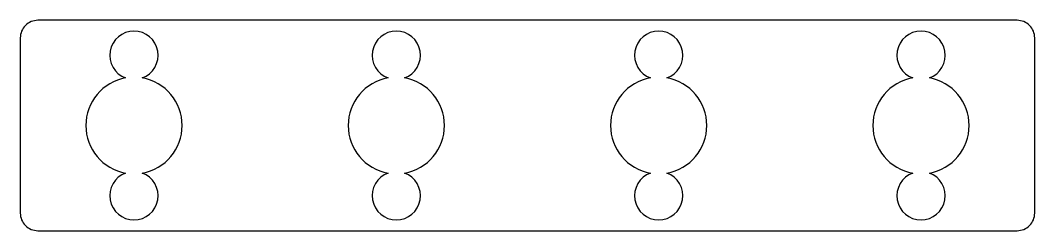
# Model space of a CAD drawing. Header units: millimetres. Extents: x -128 to -12, y -12 to 12.
import ezdxf

# ---------------------------------------------------------------- set-up
doc = ezdxf.new("R2010")
doc.units = ezdxf.units.MM
doc.layers.get('0').update_dxf_attribs({"linetype": 'CONTINUOUS'})

msp = doc.modelspace()

# ---------------------------------------------------------------- linework, layer by layer
for points in [[(-12, 10, 0.414214), (-14, 12), (-126, 12, 0.414214), (-128, 10), (-128, -10, 0.414214), (-126, -12), (-14, -12, 0.414214), (-12, -10)], [(-114.05, 5.42, 5.634198), (-115.95, 5.42, 0.840468), (-115.95, -5.42, 5.634198), (-114.05, -5.42, 0.840468)], [(-84.05, 5.42, 5.634198), (-85.95, 5.42, 0.840468), (-85.95, -5.42, 5.634198), (-84.05, -5.42, 0.840468)], [(-54.05, 5.42, 5.634198), (-55.95, 5.42, 0.840468), (-55.95, -5.42, 5.634198), (-54.05, -5.42, 0.840468)], [(-24.05, 5.42, 5.634198), (-25.95, 5.42, 0.840468), (-25.95, -5.42, 5.634198), (-24.05, -5.42, 0.840468)]]:
    msp.add_lwpolyline(points, format="xyb", close=True)

doc.saveas('drawing.dxf')
